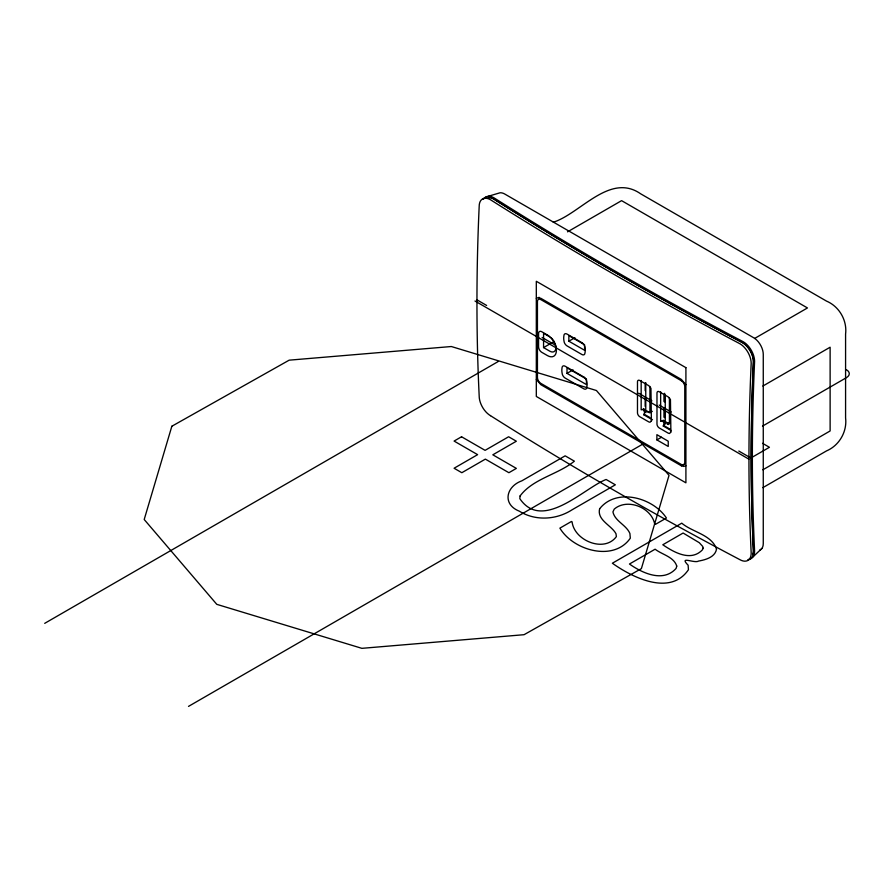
<?xml version="1.0" encoding="UTF-8"?>
<svg xmlns="http://www.w3.org/2000/svg" width="894" height="894" viewBox="0 0 894 894"><rect width="100%" height="100%" fill="white"/><g stroke="black" fill="none" stroke-linecap="round" stroke-linejoin="round"><path stroke-width="1.34" d="M567.008 373.368L567.008 367.825L586.442 379.045L586.442 384.588L567.008 373.368L573.043 369.881M568.863 341.206L568.863 335.663L584.587 344.738L584.587 350.28L568.863 341.206L574.909 337.708M652.475 419.8L643.769 414.771L644.395 412.872L645.803 411.855L645.803 412.637L645.032 412.19A1.922 1.106 60 0 1 643.669 409.832L643.669 408.949L645.803 411.855M670.88 430.427L663.259 426.025L663.884 424.125L665.292 423.108L663.974 425.041M753.072 556.806L761.979 548.357M553.285 222.237C580.362 213.644 609.842 172.318 640.652 193.808L826.514 301.11C839.242 306.474 847.3 320.432 845.579 334.121L845.579 417.878C847.3 431.578 839.242 445.536 826.514 450.9L762.85 487.655M567.534 231.848L621.587 200.647L807.461 307.949L754.603 338.468M539.183 297.344L536.311 298.305M44.7 623.353L498.036 361.623M549.754 336.87L543.563 333.294L543.563 347.587L553.23 342.011M643.669 408.949L642.518 409.508M644.351 409.34L641.166 409.843L641.166 380.475M643.769 414.771L644.451 414.38L649.893 417.52M645.759 382.632L645.759 410.301L649.927 412.715L652.307 411.341M660.655 391.728L660.655 421.096L662.443 420.616M665.292 423.108L663.929 421.923L663.84 420.593L660.655 421.096M663.259 426.025L663.94 425.633M188.511 706.383L642.451 444.307M656.889 439.904L668.231 446.441L668.231 441.211L656.889 434.663L656.889 439.904L661.526 437.222M762.861 386.052L830.124 347.218L830.124 430.964L762.861 469.808M536.311 379.436L540.836 384.677L681.373 465.808L684.77 463.852M762.493 426.125L846.484 377.626A9.622 5.554 0 0 0 846.484 369.781M667.08 423.924L669.539 422.65M488.258 196.278L500.025 192.791A13.6 7.856 60 0 1 504.831 194.076L753.642 337.731A13.6 7.856 60 0 1 763.264 354.393L763.264 543.541A13.6 7.856 60 0 1 759.811 550.078M538.568 297.691L540.836 298.305L681.373 379.436L685.91 384.677M681.373 465.808L683.642 466.422L685.91 465.808M762.548 443.312L769.432 447.291L750.871 458.007L738.802 451.034M476.983 299.87L486.627 305.446M542.133 337.485L555.409 345.151M638.662 393.215L651.927 400.881M659.169 405.06L671.238 412.022M474.993 301.021L748.881 459.147M543.563 347.587L549.754 351.163A8.761 5.051 60 0 0 555.118 343.542M663.84 420.593L663.158 420.202L663.158 421.085A1.922 1.106 60 0 0 664.521 423.443L665.292 423.89M647.58 411.888L648.72 412.536M667.08 423.141L668.209 424.583M665.035 426.259L670.466 429.399M669.416 397.685L669.416 423.968L665.248 421.555L665.248 395.271M664.655 393.271L664.655 401.909L663.974 401.507L663.974 394.109M649.927 386.431L649.927 412.715M645.166 383.247L645.166 390.644M645.166 397.718L645.166 406.357M550.816 337.586A8.761 5.051 60 0 1 552.85 339.608M553.509 340.502A8.761 5.051 60 0 1 554.671 342.514M482.972 199.328A16.025 9.253 60 0 1 492.784 198.446A3833.807 2213.432 0 0 0 742.121 342.402A16.025 9.253 60 0 1 753.452 362.036A2142.784 1237.14 -60 0 0 753.452 551.788A16.025 9.253 60 0 1 747.786 559.856M488.839 197.786A14.785 8.538 60 0 1 494.214 199.228A3822.129 2206.694 0 0 0 742.959 342.838A14.785 8.538 60 0 1 753.497 361.087A2131.117 1230.401 -60 0 0 753.497 550.168A14.785 8.538 60 0 1 752.67 554.47M484.101 198.669A16.025 9.253 60 0 1 493.924 197.797A3833.807 2213.432 0 0 0 743.249 341.754A16.025 9.253 60 0 1 754.592 361.377A2142.784 1237.14 -60 0 0 754.592 551.14A16.025 9.253 60 0 1 748.915 559.197M520.084 495.958L519.816 498.651C542.457 532.008 584.318 487.811 606.121 479.486L615.351 484.816L572.048 509.815C556.403 519.906 535.405 521.18 519.38 511.212C502.048 504.395 505.982 486.492 521.85 480.838L565.153 455.839L574.384 461.17C558.068 474.502 532.913 478.681 520.084 495.958M599.617 508.809C596.801 520.129 611.395 525.214 615.988 533.74L616.379 536.59C604.467 553.028 574.216 540.669 572.093 521.85L571.445 521.47L559.89 528.142C573.065 550.38 613.686 562.192 630.315 538.177L629.901 533.472C626.225 524.812 614.871 521.236 612.926 511.893L614.245 509.111C627.342 497.88 651.424 507.401 654.687 523.996L655.38 524.398L666.432 518.028C652.955 497.5 616.301 487.453 599.617 508.809M716.519 549.128C715.166 557.186 705.489 559.856 698.56 561.063C694.627 563.723 678.457 555.386 688.112 565.187L688.447 569.724C670.209 596.488 632.27 577.446 612.368 563.231L681.764 523.169C692.269 532.198 711.702 534.634 716.519 549.128M676.758 566.081L676.099 568.405C663.259 582.854 642.305 573.143 629.465 564.013L655.101 549.207C662.085 554.649 673.83 556.772 676.758 566.081M171.849 426.237L144.202 519.503L216.784 604.344L361.88 648.34L524.063 634.695L641.378 568.629L669.025 475.362L596.432 390.522L451.336 346.526L289.164 360.17L171.849 426.237M703.086 548.123L702.528 549.709C690.928 562.091 673.953 552.302 662.8 544.77L683.117 533.036L699.287 542.703L702.74 546.469L703.086 548.123M670.891 431.97L669.517 433.523L668.254 433.165L659.247 427.958A3.207 1.855 60 0 1 656.978 424.035L656.978 393.047A3.207 1.855 60 0 1 659.247 391.74L668.254 396.936L670.444 399.529L670.891 431.97M651.402 420.806L650.027 422.27L648.765 421.901L639.746 416.705A3.207 1.855 60 0 1 637.478 412.782L637.478 381.794A3.207 1.855 60 0 1 639.746 380.486L648.765 385.683L650.955 388.275L651.402 420.806M461.55 436.764L454.085 441.066L477.619 454.655L454.085 468.244L461.829 472.714L485.364 459.125L508.898 472.714L516.352 468.4L492.817 454.811L516.352 441.223L508.619 436.764L485.084 450.352L461.55 436.764M685.91 367.657L536.311 281.286L536.311 396.455L685.91 482.827L685.91 367.657M681.373 380.743L540.836 299.613A4.805 2.771 60 0 0 537.439 301.569L537.439 377.48A4.805 2.771 60 0 0 540.836 383.37L681.373 464.5A4.805 2.771 60 0 0 684.77 462.544L684.77 386.633A4.805 2.771 60 0 0 681.373 380.743M581.871 342.648L567.053 334.088A4.492 2.593 60 0 0 563.879 335.921A15.019 8.672 60 0 0 564.304 342.491A4.492 2.593 60 0 0 567.053 345.911L581.871 354.471A4.492 2.593 60 0 0 584.62 354.225A15.019 8.672 60 0 0 585.045 348.135A4.492 2.593 60 0 0 581.871 342.648M547.486 335.038L541.742 331.719A4.492 2.593 60 0 0 538.568 333.551L538.568 346.805A4.492 2.593 60 0 0 541.742 352.303L547.486 355.611A12.605 7.275 60 0 0 556.392 350.47A12.605 7.275 60 0 0 547.486 335.038M664.655 408.971L663.974 408.58L663.974 417.219L664.655 417.61L664.655 408.971M583.726 376.955L565.187 366.249A4.492 2.593 60 0 0 562.013 368.082A15.019 8.672 60 0 0 562.438 374.664A4.492 2.593 60 0 0 565.187 378.084L583.726 388.778A4.492 2.593 60 0 0 586.9 386.946A15.019 8.672 60 0 0 586.475 380.375A4.492 2.593 60 0 0 583.726 376.955M490.515 415.688A3833.807 2213.432 0 0 0 739.852 559.644A16.025 9.253 60 0 0 751.183 553.095A2142.784 1237.14 -60 0 1 751.183 363.344A16.025 9.253 60 0 0 739.852 343.709A3833.807 2213.432 0 0 1 490.515 199.764A16.025 9.253 60 0 0 479.184 206.302A2142.784 1237.14 -60 0 0 479.184 396.064A16.025 9.253 60 0 0 490.515 415.688"/></g></svg>
